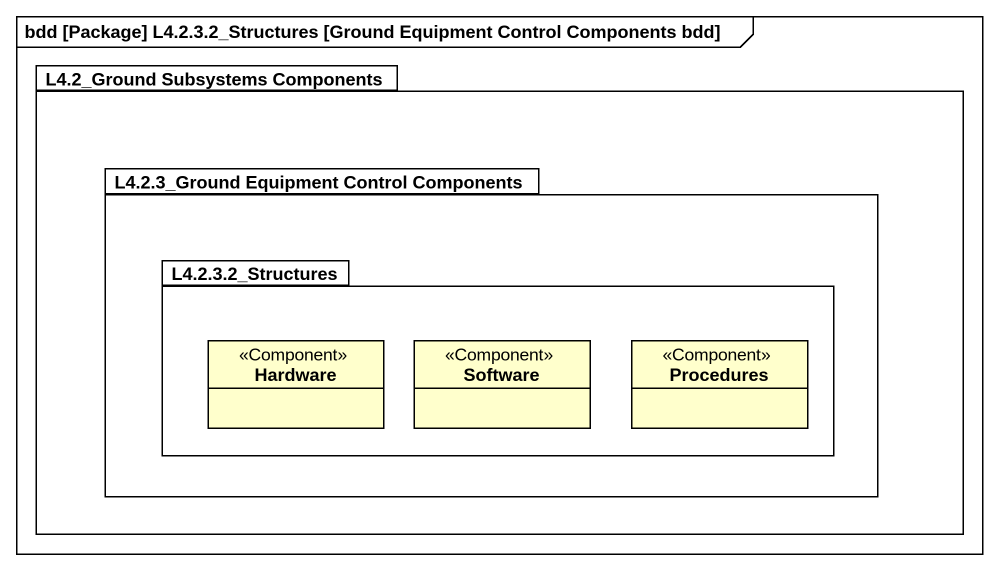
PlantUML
@startuml
mainframe bdd [Package] L4.2.3.2_Structures [Ground Equipment Control Components bdd]
hide circle
hide empty members
package "L4.2_Ground Subsystems Components" as L4_2_Ground_Subsystems {
  package "L4.2.3_Ground Equipment Control Components" as L4_2_3_Ground_Equipment {
    package "L4.2.3.2_Structures" as L4_2_3_2_Structures {
      class Hardware <<Component>>
      class Software <<Component>>
      class Procedures <<Component>>
    }
  }
}
@enduml
